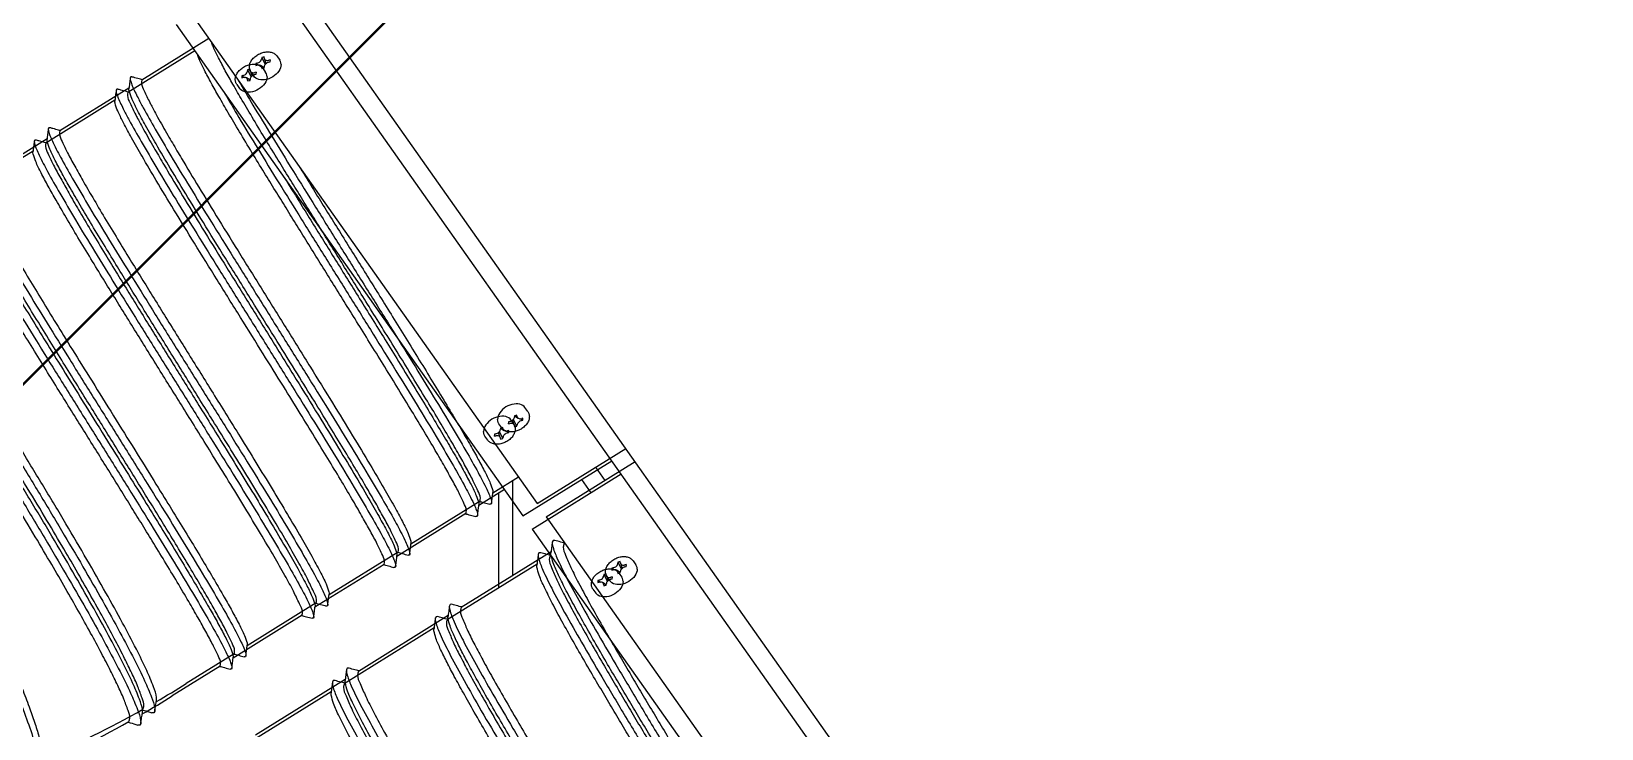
# Model space of a CAD drawing. Header units: inches. Extents: x 4821 to 127877, y 58012 to 433683.
# Drawn here: x 80522.1 to 80902.1, y 383718.7 to 383887.3 of the extents above; entities that cross this region are included whole.
import ezdxf

# ---------------------------------------------------------------- set-up
doc = ezdxf.new("R2010")
doc.units = ezdxf.units.IN
doc.header["$MEASUREMENT"] = 0
for name, color, linetype in [('A-FURN-FIXD', 10, 'Continuous'), ('A-WALL', 53, 'Continuous'), ('Cloums$0$A-COL-HAT', 8, 'Continuous'), ('EMG - ELEC - ID', 26, 'Continuous'), ('NECB-COLUM', 50, 'Continuous')]:
    doc.layers.add(name, color=color, linetype=linetype)

# ---------------------------------------------------------------- blocks, each defined once
blk = doc.blocks.new('COL BASEMT')
at = {"layer": 'Cloums$0$A-COL-HAT'}
h = blk.add_hatch(dxfattribs=at)
h.set_pattern_fill('ANSI31', color=256, scale=500)
h.set_pattern_definition([(45, (1452118.876, 42013.15), (-44.194174, 44.194174), [])])
h.paths.add_polyline_path([(1693546.85, 345625.99), (1693946.85, 345625.99), (1693950.94, 348875.93), (1693546.85, 348875.93)])
h.paths.add_polyline_path([(1688721.85, 335900.88), (1689121.55, 335900.88), (1689121.85, 337327.04), (1693949.19, 337326.96), (1693946.85, 345125.99), (1693546.85, 345125.99), (1693546.85, 337726.97), (1688721.85, 337727.04)])
h.paths.add_polyline_path([(1641271.85, 335200.88), (1640873.67, 335200.88), (1640871.85, 323973.06), (1689121.85, 323973.08), (1689121.4, 335200.88), (1688721.85, 335200.88), (1688721.85, 324373.08), (1641271.85, 324373.06)])
edge = h.paths.add_edge_path()
edge.add_line((1636446.85, 345125.99), (1636046.85, 345125.99))
edge.add_line((1636046.85, 345125.99), (1636049.02, 337698.91))
edge.add_arc((1626263.14, 338211.03), 9799.28, 305.315023, 357.004292, ccw=False)
edge.add_line((1631927.82, 330214.96), (1632171.53, 329896.4))
edge.add_arc((1626336.78, 338141.43), 10100.73, 305.285859, 355.375183)
edge.add_line((1636404.63, 337327), (1640874.01, 337327))
edge.add_line((1640874.01, 337327), (1640873.78, 335900.88))
edge.add_line((1640873.78, 335900.88), (1641271.85, 335900.88))
edge.add_line((1641271.85, 335900.88), (1641271.85, 337725.88))
edge.add_line((1641271.85, 337725.88), (1636446.85, 337725.88))
edge.add_line((1636446.85, 337725.88), (1636446.85, 345125.99))
h.paths.add_polyline_path([(1636046.85, 345625.99), (1636446.85, 345625.99), (1636446.85, 348875.93), (1636048.92, 348875.93)])
blk = doc.blocks.new('A$C0e128a0b')
at = {"layer": 'A-FURN-FIXD'}
for p, q in [((892.99, 650.17), (466.3, 348.93)), ((594.69, 415.04), (688.97, 481.6)), ((594.69, 415.04), (584.11, 432.1)), ((603.11, 431.68), (603.89, 432.22)), ((604.15, 432.37), (603.89, 432.22)), ((604.43, 432.45), (604.15, 432.37)), ((604.73, 432.48), (604.43, 432.45)), ((604.73, 432.48), (605.05, 432.45)), ((605.05, 432.45), (605.37, 432.37)), ((605.37, 432.37), (605.69, 432.23)), ((605.69, 432.23), (606.01, 432.04)), ((606.01, 432.04), (606.32, 431.81)), ((606.32, 431.81), (606.6, 431.53)), ((606.6, 431.53), (606.87, 431.22)), ((606.87, 431.22), (607.1, 430.87)), ((592.17, 413.26), (581.58, 430.32)), ((603.45, 429.24), (603.27, 429.24)), ((603.27, 429.24), (603.39, 428.76)), ((603.39, 428.76), (604.73, 429.45)), ((603.39, 428.76), (603.57, 428.76)), ((603.61, 429.26), (604.59, 429.6)), ((604.24, 430.37), (603.87, 430.37)), ((603.87, 430.37), (604.26, 430.31)), ((603.87, 430.37), (603.93, 430.14)), ((604.3, 430.14), (604.24, 430.37)), ((604.57, 427.63), (604.85, 428.14)), ((605.38, 429.24), (604.95, 428.53)), ((605.42, 429.24), (605.24, 429.24)), ((605.36, 428.76), (605.54, 428.76)), ((605.54, 428.76), (605.42, 429.24)), ((607.1, 430.87), (607.31, 430.5)), ((607.31, 430.5), (607.47, 430.12)), ((607.52, 427.92), (607.38, 427.64)), ((607.47, 430.12), (607.59, 429.73)), ((607.63, 428.24), (607.52, 427.92)), ((607.59, 429.73), (607.67, 429.33)), ((607.69, 428.58), (607.63, 428.24)), ((607.67, 429.33), (607.7, 428.95)), ((607.7, 428.95), (607.69, 428.58)), ((585.2, 424.48), (587.73, 426.26)), ((604.51, 427.85), (604.57, 427.63)), ((604.57, 427.63), (604.94, 427.63)), ((604.94, 427.63), (604.88, 427.85)), ((606.21, 426.68), (606.98, 427.23)), ((607.19, 427.41), (606.98, 427.23)), ((607.38, 427.64), (607.19, 427.41)), ((599.23, 416.68), (599.25, 416.33)), ((599.25, 416.33), (599.55, 416.18)), ((599.74, 418.61), (599.84, 418.46)), ((599.84, 418.46), (599.84, 418.45)), ((601.39, 415.95), (612.09, 398.71)), ((497.89, 346.7), (592.17, 413.26)), ((573.11, 409.94), (573.05, 409.59)), ((573.21, 410.25), (573.11, 409.94)), ((573.36, 410.53), (573.21, 410.25)), ((573.54, 410.77), (573.36, 410.53)), ((573.75, 410.94), (573.54, 410.77)), ((574.52, 411.49), (573.75, 410.94)), ((576.16, 410.55), (575.79, 410.55)), ((575.79, 410.55), (575.85, 410.32)), ((576.16, 410.55), (575.88, 410.03)), ((576.22, 410.32), (576.16, 410.55)), ((573.05, 409.59), (573.03, 409.23)), ((573.03, 409.23), (573.06, 408.84)), ((573.06, 408.84), (573.14, 408.45)), ((573.14, 408.45), (573.26, 408.06)), ((573.26, 408.06), (573.43, 407.67)), ((573.43, 407.67), (573.63, 407.3)), ((573.63, 407.3), (573.86, 406.96)), ((573.86, 406.96), (574.13, 406.64)), ((575.37, 409.41), (575.19, 409.41)), ((575.19, 409.41), (575.31, 408.94)), ((575.31, 408.94), (575.49, 408.94)), ((575.35, 408.94), (575.79, 409.65)), ((577.34, 409.41), (576, 408.73)), ((577.12, 408.91), (576.15, 408.58)), ((576.43, 408.03), (576.49, 407.8)), ((576.86, 407.8), (576.47, 407.87)), ((576.49, 407.8), (576.86, 407.8)), ((576.86, 407.8), (576.8, 408.03)), ((577.34, 409.41), (577.16, 409.41)), ((577.28, 408.94), (577.46, 408.94)), ((577.46, 408.94), (577.34, 409.41)), ((587.12, 409.69), (590.16, 404.78)), ((605.93, 408.64), (587.77, 408.64)), ((574.13, 406.64), (574.42, 406.37)), ((574.42, 406.37), (574.72, 406.13)), ((574.72, 406.13), (575.04, 405.94)), ((575.04, 405.94), (575.36, 405.8)), ((575.36, 405.8), (575.68, 405.72)), ((575.68, 405.72), (576, 405.69)), ((576.3, 405.72), (576, 405.69)), ((576.58, 405.8), (576.3, 405.72)), ((576.85, 405.95), (576.58, 405.8)), ((577.62, 406.5), (576.85, 405.95)), ((592.09, 404.54), (592.28, 404.45)), ((592.28, 404.45), (592.29, 404.22)), ((591.69, 402.32), (591.69, 402.33)), ((591.69, 402.32), (599.92, 389.06)), ((612.09, 398.71), (612.09, 398.7)), ((611.48, 396.94), (611.5, 396.58)), ((611.5, 396.58), (611.8, 396.43)), ((613.65, 396.2), (624.34, 378.97)), ((601.84, 388.82), (602.03, 388.73)), ((602.03, 388.73), (602.04, 388.5)), ((601.45, 386.6), (601.44, 386.61)), ((601.45, 386.6), (609.67, 373.34)), ((623.74, 377.19), (623.75, 376.84)), ((623.75, 376.84), (624.05, 376.69)), ((624.34, 378.97), (624.34, 378.96)), ((625.9, 376.46), (636.59, 359.22)), ((611.2, 370.88), (611.2, 370.89)), ((611.2, 370.88), (619.43, 357.62)), ((611.6, 373.1), (611.79, 373.01)), ((611.79, 373.01), (611.8, 372.78)), ((506.31, 363.34), (507.09, 363.88)), ((507.44, 362.03), (507.07, 362.03)), ((507.07, 362.03), (507.46, 361.97)), ((507.07, 362.03), (507.13, 361.8)), ((507.35, 364.03), (507.09, 363.88)), ((507.63, 364.11), (507.35, 364.03)), ((507.5, 361.8), (507.44, 362.03)), ((507.93, 364.14), (507.63, 364.11)), ((507.93, 364.14), (508.25, 364.11)), ((508.25, 364.11), (508.57, 364.03)), ((508.57, 364.03), (508.89, 363.89)), ((508.89, 363.89), (509.21, 363.7)), ((509.21, 363.7), (509.52, 363.47)), ((509.52, 363.47), (509.8, 363.19)), ((509.8, 363.19), (510.07, 362.87)), ((510.07, 362.87), (510.3, 362.53)), ((510.3, 362.53), (510.51, 362.16)), ((510.51, 362.16), (510.67, 361.78)), ((510.67, 361.78), (510.79, 361.38)), ((506.65, 360.9), (506.47, 360.9)), ((506.47, 360.9), (506.59, 360.42)), ((506.59, 360.42), (507.93, 361.11)), ((506.59, 360.42), (506.77, 360.42)), ((506.81, 360.92), (507.79, 361.26)), ((507.71, 359.51), (507.77, 359.28)), ((507.77, 359.28), (508.05, 359.8)), ((507.77, 359.28), (508.14, 359.28)), ((508.14, 359.28), (508.08, 359.51)), ((508.58, 360.9), (508.15, 360.19)), ((508.62, 360.9), (508.44, 360.9)), ((508.56, 360.42), (508.74, 360.42)), ((508.74, 360.42), (508.62, 360.9)), ((509.41, 358.34), (510.18, 358.89)), ((510.39, 359.07), (510.18, 358.89)), ((510.58, 359.3), (510.39, 359.07)), ((510.72, 359.58), (510.58, 359.3)), ((510.83, 359.89), (510.72, 359.58)), ((510.79, 361.38), (510.87, 360.99)), ((510.89, 360.24), (510.83, 359.89)), ((510.87, 360.99), (510.9, 360.61)), ((510.9, 360.61), (510.89, 360.24)), ((621.35, 357.38), (621.54, 357.29)), ((621.54, 357.29), (621.55, 357.06)), ((620.95, 355.16), (620.95, 355.17)), ((620.95, 355.16), (626.67, 345.94)), ((502.94, 350.26), (510.92, 337.41)), ((631.6, 337.6), (631.6, 337.61)), ((631.94, 339.9), (632.27, 339.71)), ((632.27, 339.71), (632.27, 339.31)), ((510.32, 335.51), (510.33, 335.29)), ((510.33, 335.29), (510.52, 335.19)), ((510.92, 337.41), (510.92, 337.41)), ((512.45, 334.95), (520.67, 321.69)), ((520.08, 319.79), (520.09, 319.57)), ((520.09, 319.57), (520.27, 319.47)), ((520.67, 321.69), (520.68, 321.69)), ((522.2, 319.23), (530.43, 305.97))]:
    blk.add_line(p, q, dxfattribs=at)
for centre, major_axis, ratio, start_param, end_param in [((527.55, 536.41), (-5.93, 299.42), 0.789733, 4.553518, 7.695111), ((527.55, 536.41), (-0.82, -291.81), 0.793643, 1.411588, 4.553181), ((454.12, 224.12), (0, 220.73), 0.9375, -1.017024, -0.986111), ((454.12, 224.12), (0, -220.73), 0.9375, 2.011617, 2.11081)]:
    blk.add_ellipse(centre, major_axis=major_axis, ratio=ratio, start_param=start_param, end_param=end_param, dxfattribs=at)
for points, knots in [([(599.55, 416.18), (599.56, 416.17), (599.79, 416.14), (600.84, 416.36), (602.99, 417.24), (606.46, 418.95), (611.06, 421.45), (616.71, 424.66), (623.22, 428.48), (630.36, 432.75), (637.94, 437.32), (645.72, 442.04), (653.49, 446.75), (661.03, 451.3), (668.17, 455.57), (674.69, 459.39), (680.35, 462.62), (684.97, 465.13), (688.46, 466.85), (690.62, 467.73), (691.66, 467.94), (691.89, 467.91), (691.9, 467.91)], [0, 0, 0, 0, 0.034717, 0.693702, 3.095798, 6.903897, 12.03581, 18.44931, 25.927238, 34.123838, 42.786006, 51.784297, 60.728704, 69.349266, 77.55251, 85.040277, 91.460335, 96.616167, 100.466844, 102.864824, 103.517398, 103.548808, 103.548808, 103.548808, 103.548808]), ([(599.84, 418.45), (600.07, 418.38), (600.82, 418.17), (602.38, 418.91), (604.65, 419.82), (607.56, 421.33), (610.95, 423.14), (614.67, 425.23), (618.53, 427.45), (622.32, 429.67), (625.95, 431.81), (629.47, 433.9), (633, 436.01), (636.62, 438.19), (640.32, 440.42), (644.03, 442.66), (647.76, 444.9), (651.58, 447.21), (655.66, 449.67), (660.12, 452.34), (664.92, 455.19), (669.85, 458.09), (674.6, 460.84), (678.84, 463.22), (682.44, 465.17), (685.38, 466.62), (687.62, 467.69), (688.95, 468.03), (689.46, 468.16)], [0, 0, 0, 0, 0.692942, 2.27512, 4.782286, 8.030521, 11.829824, 16.075445, 20.514623, 24.865722, 28.933709, 32.840341, 36.816805, 40.968321, 45.2067, 49.450462, 53.636646, 57.91501, 62.496732, 67.56528, 73.121673, 78.828228, 84.317322, 89.155979, 93.07685, 96.297636, 98.789711, 100.357668, 100.357668, 100.357668, 100.357668]), ([(691.61, 465.64), (691.38, 465.7), (690.62, 465.92), (689.04, 465.16), (686.75, 464.25), (683.77, 462.69), (680.13, 460.74), (675.86, 458.33), (671.1, 455.58), (666.17, 452.68), (661.39, 449.83), (656.95, 447.17), (652.9, 444.74), (649.1, 442.45), (645.41, 440.22), (641.73, 438), (638.06, 435.78), (634.46, 433.62), (630.96, 431.53), (627.47, 429.46), (623.87, 427.32), (620.08, 425.11), (616.21, 422.89), (612.47, 420.79), (609.05, 418.94), (606.12, 417.49), (603.85, 416.41), (602.51, 416.06), (602, 415.93)], [0, 0, 0, 0, 0.697009, 2.300207, 4.840765, 8.111664, 12.088956, 16.969623, 22.474612, 28.173702, 33.705558, 38.740779, 43.293478, 47.543453, 51.697782, 55.906356, 60.110049, 64.228208, 68.171954, 72.047956, 76.089253, 80.428839, 84.88034, 89.155764, 92.991591, 96.258734, 98.768725, 100.347715, 100.347715, 100.347715, 100.347715]), ([(611.8, 396.43), (611.81, 396.43), (612.04, 396.4), (613.1, 396.61), (615.28, 397.51), (618.78, 399.24), (623.39, 401.75), (629.02, 404.95), (635.51, 408.76), (642.62, 413.01), (650.19, 417.58), (658.01, 422.32), (665.82, 427.05), (673.37, 431.61), (680.46, 435.85), (686.93, 439.64), (692.56, 442.85), (697.18, 445.36), (700.68, 447.09), (702.86, 447.98), (703.91, 448.2), (704.14, 448.17), (704.16, 448.17)], [0, 0, 0, 0, 0.034322, 0.694612, 3.122357, 6.994947, 12.141399, 18.525059, 25.966745, 34.125712, 42.770477, 51.807306, 60.842476, 69.476209, 77.590156, 85.012601, 91.40187, 96.55442, 100.428609, 102.855193, 103.514908, 103.548885, 103.548885, 103.548885, 103.548885]), ([(612.09, 398.7), (612.32, 398.64), (613.08, 398.42), (614.62, 399.16), (616.76, 400.01), (619.36, 401.35), (622.34, 402.93), (625.78, 404.84), (629.68, 407.07), (633.75, 409.43), (637.67, 411.75), (641.37, 413.94), (645, 416.12), (648.72, 418.35), (652.52, 420.64), (656.36, 422.96), (660.27, 425.32), (664.27, 427.73), (668.41, 430.22), (672.67, 432.77), (676.99, 435.34), (681.25, 437.85), (685.33, 440.22), (689.08, 442.35), (692.39, 444.18), (695.3, 445.73), (697.83, 446.97), (699.93, 447.96), (701.22, 448.29), (701.73, 448.42)], [0, 0, 0, 0, 0.690239, 2.284358, 4.72726, 7.627866, 10.790025, 14.64526, 19.147212, 23.946311, 28.404651, 32.467572, 36.528566, 40.795891, 45.133806, 49.497285, 53.923198, 58.474379, 63.169886, 68.029175, 72.996436, 77.870221, 82.507879, 86.782205, 90.508502, 93.587184, 96.431268, 98.815078, 100.366223, 100.366223, 100.366223, 100.366223]), ([(703.86, 445.89), (703.65, 445.96), (702.94, 446.17), (701.49, 445.5), (699.47, 444.71), (697.02, 443.46), (694.23, 441.99), (691.05, 440.25), (687.45, 438.21), (683.52, 435.93), (679.37, 433.49), (675.12, 430.97), (670.91, 428.45), (666.83, 426), (662.91, 423.64), (659.13, 421.36), (655.43, 419.13), (651.78, 416.93), (648.19, 414.77), (644.7, 412.67), (641.23, 410.61), (637.63, 408.47), (633.81, 406.23), (629.92, 403.98), (626.28, 401.92), (623.11, 400.17), (620.33, 398.7), (617.91, 397.52), (615.9, 396.59), (614.68, 396.29), (614.2, 396.18)], [0, 0, 0, 0, 0.653019, 2.139955, 4.430175, 7.191183, 10.145732, 13.694962, 17.796573, 22.261254, 26.995035, 31.885209, 36.706219, 41.337205, 45.792221, 50.088834, 54.275232, 58.418002, 62.536257, 66.517692, 70.342647, 74.331534, 78.757898, 83.318853, 87.469377, 90.992729, 93.934891, 96.672103, 98.933779, 100.399361, 100.399361, 100.399361, 100.399361]), ([(605.25, 426.39), (605.14, 426.39), (604.9, 426.41), (604.55, 426.51), (604.2, 426.66), (603.86, 426.88), (603.54, 427.14), (603.25, 427.45), (602.98, 427.8), (602.76, 428.17), (602.57, 428.57), (602.43, 428.98), (602.34, 429.4), (602.3, 429.81), (602.32, 430.2), (602.38, 430.58), (602.5, 430.92), (602.66, 431.22), (602.87, 431.48), (603.03, 431.61), (603.11, 431.68)], [0, 0, 0, 0, 0.341145, 0.698626, 1.075811, 1.467527, 1.870214, 2.280245, 2.693836, 3.108491, 3.520213, 3.925142, 4.321904, 4.703966, 5.073057, 5.422079, 5.756963, 6.078565, 6.389131, 6.693147, 6.693147, 6.693147, 6.693147]), ([(604.51, 427.85), (604.47, 427.97), (604.39, 428.21), (604.16, 428.5), (603.88, 428.71), (603.67, 428.75), (603.57, 428.76)], [0, 0, 0, 0, 0.351974, 0.707344, 1.039954, 1.333521, 1.333521, 1.333521, 1.333521]), ([(603.61, 429.26), (603.64, 429.28), (603.71, 429.31), (603.81, 429.39), (603.92, 429.54), (603.99, 429.81), (603.95, 430.03), (603.93, 430.14)], [0, 0, 0, 0, 0.0985811, 0.2257301, 0.3565038, 0.6410709, 0.9653778, 0.9653778, 0.9653778, 0.9653778]), ([(604.3, 430.14), (604.34, 430.02), (604.41, 429.82), (604.53, 429.66), (604.58, 429.6)], [0, 0, 0, 0, 0.351974, 0.586782, 0.586782, 0.586782, 0.586782]), ([(604.58, 429.6), (604.61, 429.56), (604.65, 429.52), (604.7, 429.48), (604.71, 429.47)], [0, 0, 0, 0, 0.1213619, 0.172748, 0.172748, 0.172748, 0.172748]), ([(604.71, 429.47), (604.79, 429.41), (604.95, 429.28), (605.14, 429.25), (605.24, 429.24)], [0, 0, 0, 0, 0.2817562, 0.5753233, 0.5753233, 0.5753233, 0.5753233]), ([(604.95, 428.53), (604.94, 428.52), (604.88, 428.42), (604.82, 428.19), (604.86, 427.97), (604.88, 427.85)], [0, 0, 0, 0, 0.0366468, 0.3212139, 0.6455208, 0.6455208, 0.6455208, 0.6455208]), ([(605.36, 428.76), (605.27, 428.75), (605.14, 428.73), (605.01, 428.62), (604.97, 428.56), (604.95, 428.53)], [0, 0, 0, 0, 0.2596173, 0.3867662, 0.4811113, 0.4811113, 0.4811113, 0.4811113]), ([(624.05, 376.69), (624.06, 376.69), (624.3, 376.66), (625.36, 376.87), (627.55, 377.77), (631.07, 379.52), (635.69, 382.03), (641.29, 385.22), (647.72, 388.99), (654.82, 393.23), (662.4, 397.8), (670.24, 402.56), (678.08, 407.31), (685.64, 411.88), (692.72, 416.1), (699.14, 419.88), (704.75, 423.07), (709.38, 425.59), (712.91, 427.33), (715.1, 428.24), (716.16, 428.45), (716.4, 428.42), (716.41, 428.42)], [0, 0, 0, 0, 0.035958, 0.70042, 3.144311, 7.044507, 12.218462, 18.550035, 25.91017, 34.046271, 42.71695, 51.786011, 60.8534, 69.518407, 77.612922, 84.951443, 91.323918, 96.505421, 100.405887, 102.84916, 103.51312, 103.548805, 103.548805, 103.548805, 103.548805]), ([(624.34, 378.96), (624.58, 378.9), (625.38, 378.68), (627.01, 379.48), (629.39, 380.44), (632.51, 382.08), (636.49, 384.22), (641.48, 387.06), (647.54, 390.59), (654.46, 394.69), (661.9, 399.17), (669.59, 403.8), (677.27, 408.43), (684.71, 412.9), (691.6, 416.99), (697.64, 420.52), (702.61, 423.32), (706.56, 425.48), (709.66, 427.02), (712.01, 428.15), (713.4, 428.53), (713.94, 428.67)], [0, 0, 0, 0, 0.717453, 2.392969, 5.043094, 8.416437, 12.672496, 18.29253, 25.220278, 33.216506, 41.798749, 50.62578, 59.446485, 68.020348, 75.996638, 82.893591, 88.490495, 92.712112, 96.061, 98.680326, 100.330284, 100.330284, 100.330284, 100.330284]), ([(606.21, 426.68), (606.14, 426.64), (606, 426.55), (605.77, 426.46), (605.52, 426.4), (605.34, 426.39), (605.25, 426.39)], [0, 0, 0, 0, 0.241952, 0.4874, 0.739388, 1.000366, 1.000366, 1.000366, 1.000366]), ([(716.11, 426.15), (715.88, 426.21), (715.08, 426.43), (713.45, 425.63), (711.08, 424.67), (707.96, 423.03), (703.99, 420.9), (699.01, 418.07), (692.96, 414.54), (686.06, 410.45), (678.62, 405.98), (670.95, 401.35), (663.27, 396.72), (655.84, 392.26), (648.94, 388.16), (642.88, 384.63), (637.89, 381.81), (633.93, 379.65), (630.82, 378.09), (628.46, 376.96), (627.06, 376.58), (626.52, 376.44)], [0, 0, 0, 0, 0.716386, 2.387095, 5.031749, 8.403156, 12.648744, 18.263709, 25.170871, 33.151283, 41.723197, 50.538426, 59.354749, 67.923408, 75.904982, 82.823224, 88.434175, 92.676741, 96.03601, 98.667463, 100.327151, 100.327151, 100.327151, 100.327151]), ([(599.7, 418.37), (599.59, 417.99), (599.44, 417.43), (599.28, 416.86), (599.23, 416.68)], [0, 0, 0, 0, 1.108286, 1.633848, 1.633848, 1.633848, 1.633848]), ([(599.55, 416.18), (599.7, 416.16), (600.23, 416.09), (600.85, 416.01), (601.31, 415.96), (601.39, 415.95)], [0, 0, 0, 0, 0.470989, 1.579116, 1.842597, 1.842597, 1.842597, 1.842597]), ([(574.52, 411.49), (574.59, 411.53), (574.73, 411.63), (574.97, 411.72), (575.22, 411.78), (575.39, 411.78), (575.48, 411.79)], [0, 0, 0, 0, 0.241952, 0.4874, 0.739388, 1.000366, 1.000366, 1.000366, 1.000366]), ([(575.48, 411.79), (575.59, 411.78), (575.83, 411.77), (576.18, 411.67), (576.53, 411.51), (576.87, 411.3), (577.19, 411.03), (577.49, 410.72), (577.75, 410.38), (577.98, 410), (578.16, 409.6), (578.3, 409.19), (578.39, 408.78), (578.43, 408.37), (578.41, 407.97), (578.35, 407.6), (578.23, 407.26), (578.07, 406.96), (577.87, 406.7), (577.7, 406.56), (577.62, 406.5)], [0, 0, 0, 0, 0.341145, 0.698626, 1.075811, 1.467527, 1.870214, 2.280245, 2.693836, 3.108491, 3.520213, 3.925142, 4.321904, 4.703966, 5.073057, 5.422079, 5.756963, 6.078565, 6.389131, 6.693147, 6.693147, 6.693147, 6.693147]), ([(575.79, 409.65), (575.79, 409.66), (575.85, 409.75), (575.91, 409.99), (575.87, 410.21), (575.85, 410.32)], [0, 0, 0, 0, 0.0366468, 0.3212139, 0.6455208, 0.6455208, 0.6455208, 0.6455208]), ([(576.22, 410.32), (576.26, 410.2), (576.35, 409.96), (576.58, 409.67), (576.85, 409.46), (577.06, 409.43), (577.16, 409.41)], [0, 0, 0, 0, 0.351974, 0.707344, 1.039954, 1.333521, 1.333521, 1.333521, 1.333521]), ([(575.37, 409.41), (575.46, 409.43), (575.59, 409.44), (575.72, 409.55), (575.77, 409.62), (575.79, 409.65)], [0, 0, 0, 0, 0.2596173, 0.3867662, 0.4811113, 0.4811113, 0.4811113, 0.4811113]), ([(576.02, 408.71), (575.94, 408.77), (575.79, 408.89), (575.59, 408.92), (575.49, 408.94)], [0, 0, 0, 0, 0.2817562, 0.5753233, 0.5753233, 0.5753233, 0.5753233]), ([(576.15, 408.58), (576.12, 408.61), (576.08, 408.66), (576.04, 408.7), (576.02, 408.71)], [0, 0, 0, 0, 0.1213619, 0.172748, 0.172748, 0.172748, 0.172748]), ([(576.43, 408.03), (576.39, 408.15), (576.32, 408.35), (576.2, 408.51), (576.15, 408.58)], [0, 0, 0, 0, 0.351974, 0.586782, 0.586782, 0.586782, 0.586782]), ([(577.12, 408.91), (577.09, 408.9), (577.02, 408.87), (576.92, 408.79), (576.81, 408.63), (576.75, 408.36), (576.78, 408.15), (576.8, 408.03)], [0, 0, 0, 0, 0.0985811, 0.2257301, 0.3565038, 0.6410709, 0.9653778, 0.9653778, 0.9653778, 0.9653778]), ([(511.05, 355.99), (512.62, 356.9), (516.18, 359), (521.93, 362.49), (528.44, 366.5), (535.4, 370.83), (542.65, 375.36), (549.99, 379.96), (557.22, 384.48), (564.18, 388.81), (570.7, 392.83), (576.61, 396.41), (581.7, 399.43), (585.86, 401.79), (588.7, 403.29), (590.45, 404.1), (591.32, 404.42), (591.84, 404.56), (592.06, 404.55), (592.09, 404.54)], [0, 0, 0, 0, 5.305269, 12.100811, 19.645254, 27.653062, 36.061354, 44.609789, 52.958469, 60.966798, 68.535582, 75.362378, 81.169331, 85.841496, 89.336786, 90.592831, 91.505909, 92.081056, 92.16562, 92.16562, 92.16562, 92.16562]), ([(527.69, 367.73), (527.98, 367.92), (529.4, 368.79), (531.97, 370.38), (535.45, 372.54), (539.02, 374.76), (542.65, 377.02), (546.32, 379.3), (550.06, 381.64), (553.91, 384.03), (557.89, 386.51), (562.01, 389.06), (566.17, 391.62), (570.26, 394.12), (574.16, 396.47), (577.73, 398.59), (580.86, 400.41), (583.61, 401.96), (586.01, 403.22), (587.97, 404.23), (589.17, 404.62), (589.64, 404.77)], [0, 0, 0, 0, 1.018255, 4.847711, 8.845245, 12.978974, 17.137693, 21.328471, 25.604517, 30.012032, 34.579398, 39.319089, 44.143213, 48.860944, 53.340892, 57.448382, 60.992416, 63.941213, 66.690655, 68.956441, 70.401817, 70.401817, 70.401817, 70.401817]), ([(592.09, 404.54), (591.91, 404.57), (591.37, 404.63), (590.73, 404.71), (590.27, 404.77), (590.16, 404.78)], [0, 0, 0, 0, 0.550579, 1.592868, 1.920552, 1.920552, 1.920552, 1.920552]), ([(591.85, 402.62), (591.95, 402.98), (592.09, 403.52), (592.24, 404.05), (592.29, 404.22)], [0, 0, 0, 0, 1.042391, 1.547633, 1.547633, 1.547633, 1.547633]), ([(591.69, 402.33), (591.49, 402.36), (590.8, 402.48), (589.42, 401.73), (587.41, 400.86), (584.99, 399.52), (582.2, 397.96), (579.03, 396.11), (575.41, 393.96), (571.47, 391.58), (567.31, 389.04), (563.09, 386.44), (558.93, 383.86), (554.91, 381.36), (551.06, 378.96), (547.33, 376.64), (543.7, 374.37), (540.11, 372.14), (536.58, 369.94), (533.14, 367.81), (529.73, 365.71), (526.19, 363.53), (522.42, 361.22), (518.59, 358.92), (515.02, 356.8), (511.91, 354.99), (509.19, 353.46), (506.81, 352.2), (505.06, 351.33), (504.1, 350.96), (503.85, 350.87)], [0, 0, 0, 0, 0.590343, 2.060458, 4.358565, 7.138186, 10.122898, 13.72571, 17.888412, 22.419195, 27.204427, 32.112859, 36.915226, 41.514326, 45.92433, 50.177573, 54.329868, 58.443235, 62.530934, 66.472614, 70.264443, 74.233899, 78.638801, 83.171709, 87.289653, 90.785204, 93.706206, 96.428502, 98.67288, 99.453005, 99.453005, 99.453005, 99.453005]), ([(611.95, 398.63), (611.84, 398.24), (611.69, 397.68), (611.53, 397.12), (611.48, 396.94)], [0, 0, 0, 0, 1.108269, 1.63401, 1.63401, 1.63401, 1.63401]), ([(611.8, 396.43), (611.96, 396.41), (612.48, 396.35), (613.1, 396.27), (613.56, 396.21), (613.65, 396.2)], [0, 0, 0, 0, 0.471658, 1.57994, 1.842687, 1.842687, 1.842687, 1.842687]), ([(514.35, 336.69), (514.99, 337.02), (517.01, 338.08), (520.71, 340.19), (525.76, 343.17), (531.64, 346.74), (538.15, 350.75), (545.13, 355.09), (552.41, 359.65), (559.82, 364.28), (567.1, 368.83), (574.05, 373.16), (580.53, 377.15), (586.39, 380.7), (591.46, 383.71), (595.6, 386.06), (598.45, 387.57), (600.2, 388.38), (601.07, 388.7), (601.59, 388.84), (601.82, 388.83), (601.84, 388.82)], [0, 0, 0, 0, 2.098329, 6.701769, 12.465757, 19.258093, 26.802058, 34.815537, 43.262133, 51.892631, 60.343766, 68.332847, 75.804955, 82.576226, 88.367391, 93.042735, 96.541741, 97.798965, 98.712887, 99.28852, 99.373209, 99.373209, 99.373209, 99.373209]), ([(524.49, 344.16), (524.98, 344.46), (527.31, 345.83), (531.72, 348.5), (537.92, 352.3), (544.66, 356.48), (551.7, 360.86), (558.84, 365.31), (565.89, 369.7), (572.65, 373.89), (578.89, 377.72), (584.35, 381.02), (588.87, 383.69), (592.51, 385.77), (595.39, 387.31), (597.58, 388.45), (598.86, 388.88), (599.36, 389.04)], [0, 0, 0, 0, 1.672764, 7.902317, 15.083798, 22.909056, 31.073471, 39.316316, 47.490312, 55.336212, 62.557854, 68.854345, 73.991433, 77.925892, 81.116563, 83.589291, 85.124622, 85.124622, 85.124622, 85.124622]), ([(601.84, 388.82), (601.66, 388.85), (601.13, 388.91), (600.49, 388.99), (600.03, 389.05), (599.92, 389.06)], [0, 0, 0, 0, 0.550566, 1.592896, 1.920508, 1.920508, 1.920508, 1.920508]), ([(601.44, 386.61), (601.24, 386.64), (600.54, 386.76), (599.15, 386), (597.13, 385.12), (594.7, 383.77), (591.9, 382.2), (588.7, 380.34), (585.06, 378.18), (581.1, 375.79), (576.89, 373.21), (572.27, 370.36), (566.95, 367.07), (560.82, 363.25), (554.01, 359), (546.95, 354.61), (540.06, 350.33), (533.71, 346.43), (528.16, 343.08), (523.56, 340.36), (519.88, 338.27), (517.09, 336.73), (515.45, 335.95), (514.79, 335.64)], [0, 0, 0, 0, 0.59709, 2.082138, 4.397232, 7.189277, 10.190534, 13.816184, 18.009811, 22.574678, 27.331812, 32.435059, 38.451226, 45.600003, 53.547258, 61.871038, 69.907131, 77.245103, 83.646165, 88.871379, 92.851584, 96.044222, 98.194468, 98.194468, 98.194468, 98.194468]), ([(601.6, 386.9), (601.7, 387.26), (601.85, 387.8), (602, 388.33), (602.04, 388.5)], [0, 0, 0, 0, 1.042272, 1.546818, 1.546818, 1.546818, 1.546818]), ([(624.2, 378.88), (624.1, 378.5), (623.94, 377.94), (623.79, 377.37), (623.74, 377.19)], [0, 0, 0, 0, 1.108144, 1.633311, 1.633311, 1.633311, 1.633311]), ([(624.05, 376.69), (624.21, 376.67), (624.74, 376.6), (625.35, 376.52), (625.81, 376.47), (625.9, 376.46)], [0, 0, 0, 0, 0.471444, 1.579757, 1.842623, 1.842623, 1.842623, 1.842623]), ([(520.27, 319.47), (520.3, 319.47), (520.52, 319.45), (521.05, 319.59), (521.91, 319.91), (523.66, 320.72), (526.48, 322.21), (530.62, 324.56), (535.7, 327.57), (541.6, 331.15), (548.12, 335.17), (555.1, 339.51), (562.39, 344.06), (569.79, 348.7), (577.06, 353.24), (583.99, 357.55), (590.42, 361.52), (596.22, 365.03), (601.24, 368), (605.37, 370.35), (608.21, 371.85), (609.96, 372.66), (610.83, 372.98), (611.35, 373.12), (611.57, 373.11), (611.6, 373.1)], [0, 0, 0, 0, 0.084312, 0.658537, 1.56929, 2.82073, 6.298078, 10.947371, 16.742767, 23.558958, 31.114743, 39.134082, 47.583295, 56.205497, 64.638876, 72.621147, 80.056093, 86.716651, 92.453643, 97.119432, 100.61237, 101.867208, 102.779542, 103.354207, 103.438496, 103.438496, 103.438496, 103.438496]), ([(520.68, 321.69), (520.88, 321.65), (521.59, 321.54), (523, 322.31), (525.05, 323.21), (527.52, 324.58), (530.38, 326.18), (533.67, 328.1), (537.43, 330.33), (541.39, 332.73), (545.26, 335.09), (548.89, 337.34), (552.44, 339.53), (556.06, 341.78), (559.78, 344.09), (563.51, 346.42), (567.25, 348.75), (571.07, 351.13), (575.11, 353.65), (579.54, 356.4), (584.33, 359.35), (589.28, 362.39), (594.08, 365.28), (598.39, 367.82), (602.03, 369.92), (605, 371.51), (607.25, 372.69), (608.58, 373.14), (609.09, 373.32)], [0, 0, 0, 0, 0.603185, 2.111905, 4.465408, 7.295076, 10.356347, 14.07117, 18.431048, 23.150925, 27.619945, 31.662554, 35.630914, 39.806955, 44.106627, 48.423572, 52.677653, 56.976059, 61.552168, 66.605731, 72.192522, 77.985978, 83.594328, 88.575391, 92.608752, 95.904133, 98.45816, 100.046503, 100.046503, 100.046503, 100.046503]), ([(611.2, 370.89), (610.98, 370.92), (610.21, 371.02), (608.69, 370.18), (606.37, 369.14), (603.37, 367.45), (599.67, 365.35), (595.33, 362.77), (590.5, 359.86), (585.54, 356.82), (580.77, 353.87), (576.36, 351.14), (572.34, 348.63), (568.54, 346.26), (564.82, 343.94), (561.09, 341.62), (557.39, 339.32), (553.8, 337.08), (550.27, 334.89), (546.64, 332.67), (542.79, 330.31), (538.84, 327.92), (535.1, 325.69), (531.82, 323.79), (528.98, 322.17), (526.5, 320.86), (524.47, 319.82), (523.23, 319.41), (522.75, 319.25)], [0, 0, 0, 0, 0.645339, 2.268984, 4.871971, 8.218778, 12.315329, 17.347685, 22.983104, 28.780417, 34.349544, 39.376377, 43.930806, 48.211317, 52.449259, 56.747128, 61.025518, 65.177174, 69.12424, 73.153599, 77.60764, 82.309808, 86.652043, 90.352163, 93.40556, 96.226293, 98.572403, 100.076397, 100.076397, 100.076397, 100.076397]), ([(611.6, 373.1), (611.42, 373.13), (610.88, 373.19), (610.24, 373.27), (609.78, 373.33), (609.67, 373.34)], [0, 0, 0, 0, 0.550701, 1.593167, 1.920507, 1.920507, 1.920507, 1.920507]), ([(611.36, 371.18), (611.46, 371.54), (611.6, 372.08), (611.75, 372.61), (611.8, 372.78)], [0, 0, 0, 0, 1.042332, 1.546994, 1.546994, 1.546994, 1.546994]), ([(508.46, 358.05), (508.34, 358.05), (508.1, 358.07), (507.75, 358.16), (507.4, 358.32), (507.06, 358.53), (506.74, 358.8), (506.45, 359.11), (506.18, 359.46), (505.96, 359.83), (505.77, 360.23), (505.63, 360.64), (505.54, 361.05), (505.51, 361.46), (505.52, 361.86), (505.58, 362.23), (505.7, 362.57), (505.86, 362.88), (506.07, 363.14), (506.23, 363.27), (506.31, 363.34)], [0, 0, 0, 0, 0.341145, 0.698626, 1.075811, 1.467527, 1.870214, 2.280245, 2.693836, 3.108491, 3.520213, 3.925142, 4.321904, 4.703966, 5.073057, 5.422079, 5.756963, 6.078565, 6.389131, 6.693147, 6.693147, 6.693147, 6.693147]), ([(506.81, 360.92), (506.84, 360.93), (506.91, 360.96), (507.01, 361.05), (507.12, 361.2), (507.19, 361.47), (507.15, 361.69), (507.13, 361.8)], [0, 0, 0, 0, 0.0985811, 0.2257301, 0.3565038, 0.6410709, 0.9653778, 0.9653778, 0.9653778, 0.9653778]), ([(507.5, 361.8), (507.54, 361.68), (507.61, 361.48), (507.73, 361.32), (507.78, 361.25)], [0, 0, 0, 0, 0.351974, 0.586782, 0.586782, 0.586782, 0.586782]), ([(507.71, 359.51), (507.67, 359.63), (507.59, 359.87), (507.36, 360.16), (507.08, 360.37), (506.87, 360.4), (506.77, 360.42)], [0, 0, 0, 0, 0.351974, 0.707344, 1.039954, 1.333521, 1.333521, 1.333521, 1.333521]), ([(507.78, 361.25), (507.81, 361.22), (507.85, 361.18), (507.9, 361.14), (507.91, 361.13)], [0, 0, 0, 0, 0.1213619, 0.172748, 0.172748, 0.172748, 0.172748]), ([(507.91, 361.13), (507.99, 361.06), (508.15, 360.94), (508.34, 360.91), (508.44, 360.9)], [0, 0, 0, 0, 0.2817562, 0.5753233, 0.5753233, 0.5753233, 0.5753233]), ([(508.15, 360.19), (508.14, 360.18), (508.08, 360.08), (508.02, 359.84), (508.06, 359.63), (508.08, 359.51)], [0, 0, 0, 0, 0.0366468, 0.3212139, 0.6455208, 0.6455208, 0.6455208, 0.6455208]), ([(508.56, 360.42), (508.47, 360.41), (508.34, 360.39), (508.21, 360.28), (508.17, 360.21), (508.15, 360.19)], [0, 0, 0, 0, 0.2596173, 0.3867662, 0.4811113, 0.4811113, 0.4811113, 0.4811113]), ([(509.41, 358.34), (509.34, 358.3), (509.2, 358.21), (508.97, 358.12), (508.72, 358.06), (508.54, 358.05), (508.46, 358.05)], [0, 0, 0, 0, 0.241952, 0.4874, 0.739388, 1.000366, 1.000366, 1.000366, 1.000366]), ([(530.03, 303.75), (530.06, 303.75), (530.28, 303.73), (530.8, 303.88), (531.67, 304.2), (533.42, 305), (536.26, 306.5), (540.39, 308.85), (545.41, 311.82), (551.23, 315.35), (557.69, 319.33), (564.64, 323.65), (571.92, 328.2), (579.32, 332.84), (586.6, 337.39), (593.57, 341.73), (600.07, 345.73), (605.94, 349.29), (610.99, 352.28), (615.12, 354.63), (617.96, 356.13), (619.71, 356.94), (620.58, 357.26), (621.1, 357.4), (621.33, 357.39), (621.35, 357.38)], [0, 0, 0, 0, 0.084592, 0.66001, 1.573459, 2.829333, 6.324304, 10.989722, 16.713015, 23.405429, 30.882601, 38.879727, 47.321483, 55.946568, 64.392964, 72.405144, 79.934164, 86.701062, 92.448958, 97.115141, 100.610563, 101.86616, 102.779043, 103.354052, 103.438479, 103.438479, 103.438479, 103.438479]), ([(530.43, 305.97), (530.64, 305.93), (531.35, 305.82), (532.76, 306.59), (534.81, 307.49), (537.28, 308.86), (540.14, 310.46), (543.41, 312.37), (547.12, 314.58), (551.15, 317.01), (555.45, 319.64), (560.24, 322.6), (565.78, 326.04), (572.02, 329.93), (578.54, 333.99), (584.7, 337.83), (590.12, 341.19), (594.82, 344.08), (599.04, 346.67), (603.01, 349.07), (606.67, 351.24), (609.89, 353.11), (612.7, 354.71), (615.16, 356), (617.17, 357.04), (618.4, 357.45), (618.88, 357.6)], [0, 0, 0, 0, 0.608885, 2.12466, 4.478151, 7.300233, 10.35743, 14.07687, 18.363503, 23.010094, 27.825326, 33.087019, 39.466671, 46.877599, 54.580276, 61.883905, 68.084121, 73.230347, 77.987331, 82.57212, 86.787876, 90.435707, 93.454599, 96.256219, 98.585581, 100.079932, 100.079932, 100.079932, 100.079932]), ([(621.35, 357.38), (621.17, 357.41), (620.64, 357.47), (620, 357.55), (619.54, 357.61), (619.43, 357.62)], [0, 0, 0, 0, 0.550698, 1.593263, 1.920508, 1.920508, 1.920508, 1.920508]), ([(621.11, 355.46), (621.21, 355.82), (621.36, 356.36), (621.51, 356.89), (621.55, 357.06)], [0, 0, 0, 0, 1.042319, 1.547077, 1.547077, 1.547077, 1.547077]), ([(620.95, 355.17), (620.75, 355.2), (620.06, 355.32), (618.69, 354.58), (616.7, 353.7), (614.29, 352.37), (611.53, 350.83), (608.37, 349), (604.75, 346.85), (600.88, 344.51), (597.08, 342.19), (593.5, 339.99), (590.05, 337.85), (586.56, 335.69), (582.99, 333.47), (579.35, 331.2), (575.68, 328.91), (571.94, 326.58), (568.08, 324.18), (564.1, 321.7), (559.99, 319.16), (555.84, 316.61), (551.77, 314.11), (547.89, 311.78), (544.33, 309.67), (541.21, 307.86), (538.48, 306.32), (536.1, 305.06), (534.14, 304.06), (532.95, 303.67), (532.49, 303.52)], [0, 0, 0, 0, 0.590896, 2.055287, 4.339091, 7.104092, 10.065249, 13.612903, 17.789215, 22.376264, 26.817353, 30.820757, 34.660279, 38.663865, 42.805965, 46.972265, 51.169169, 55.44914, 59.860983, 64.426548, 69.157135, 73.967546, 78.665589, 83.122987, 87.213095, 90.745225, 93.676268, 96.403312, 98.654089, 100.097299, 100.097299, 100.097299, 100.097299]), ([(515.93, 339.31), (516.63, 339.69), (518.5, 340.69), (521.35, 342.32), (523.49, 343.58), (524.49, 344.16)], [0, 0, 0, 0, 2.351773, 6.219679, 9.609924, 9.609924, 9.609924, 9.609924]), ([(510.92, 337.41), (511.13, 337.37), (511.84, 337.26), (513.28, 338.04), (514.72, 338.67), (515.69, 339.18), (515.93, 339.31)], [0, 0, 0, 0, 0.607049, 2.120712, 4.550833, 5.33239, 5.33239, 5.33239, 5.33239]), ([(561.77, 300.12), (563.93, 301.48), (568.39, 304.28), (575.3, 308.6), (582.55, 313.08), (589.92, 317.58), (597.18, 321.95), (604.14, 326.06), (610.66, 329.8), (616.55, 333.08), (621.64, 335.77), (625.77, 337.84), (628.89, 339.13), (630.84, 339.9), (631.75, 339.9), (631.94, 339.9)], [0, 0, 0, 0, 7.438525, 15.40612, 23.798125, 32.332487, 40.660273, 48.554048, 55.979823, 62.656304, 68.319582, 72.845273, 76.201593, 78.322893, 78.893362, 78.893362, 78.893362, 78.893362]), ([(631.6, 337.61), (631.39, 337.69), (630.69, 337.97), (629.19, 337.36), (627.12, 336.64), (624.58, 335.45), (621.65, 334.03), (618.31, 332.29), (614.5, 330.24), (610.37, 327.94), (606, 325.45), (601.25, 322.68), (595.87, 319.51), (589.77, 315.84), (583.12, 311.79), (576.26, 307.57), (569.58, 303.41), (565.23, 300.7), (563.15, 299.4)], [0, 0, 0, 0, 0.659655, 2.150825, 4.470513, 7.288291, 10.332041, 14.03907, 18.335915, 23.014971, 27.886373, 33.065766, 39.108946, 46.152807, 53.860695, 61.875683, 69.684352, 76.85254, 76.85254, 76.85254, 76.85254]), ([(629.88, 340.25), (629.69, 340.25), (628.81, 340.23), (626.89, 339.52), (623.82, 338.23), (619.75, 336.22), (614.78, 333.6), (609.06, 330.43), (602.72, 326.8), (595.94, 322.81), (588.89, 318.59), (584.14, 315.68), (581.74, 314.22)], [0, 0, 0, 0, 0.546772, 2.619769, 5.9293, 10.406592, 15.941108, 22.387258, 29.574754, 37.312148, 45.396058, 53.607682, 53.607682, 53.607682, 53.607682]), ([(631.94, 339.9), (631.76, 339.93), (631.23, 340.01), (630.62, 340.11), (630.2, 340.18), (630.12, 340.2)], [0, 0, 0, 0, 0.551005, 1.593987, 1.824077, 1.824077, 1.824077, 1.824077]), ([(510.77, 337.16), (510.68, 336.8), (510.52, 336.25), (510.37, 335.7), (510.32, 335.51)], [0, 0, 0, 0, 1.042327, 1.592949, 1.592949, 1.592949, 1.592949]), ([(510.52, 335.19), (510.55, 335.19), (510.77, 335.17), (511.28, 335.31), (512.13, 335.62), (513.19, 336.11), (513.96, 336.49), (514.35, 336.69)], [0, 0, 0, 0, 0.08338, 0.651833, 1.547229, 2.769939, 4.065584, 4.065584, 4.065584, 4.065584]), ([(510.52, 335.19), (510.69, 335.17), (511.21, 335.1), (511.85, 335.02), (512.32, 334.97), (512.45, 334.95)], [0, 0, 0, 0, 0.504327, 1.546434, 1.920505, 1.920505, 1.920505, 1.920505]), ([(514.79, 335.64), (514.69, 335.59), (514.11, 335.32), (513.51, 335.13), (513.01, 334.97)], [0, 0, 0, 0, 0.327818, 1.86968, 1.86968, 1.86968, 1.86968]), ([(520.53, 321.44), (520.43, 321.08), (520.28, 320.53), (520.13, 319.98), (520.08, 319.79)], [0, 0, 0, 0, 1.04228, 1.592785, 1.592785, 1.592785, 1.592785]), ([(520.27, 319.47), (520.44, 319.45), (520.96, 319.38), (521.6, 319.3), (522.08, 319.25), (522.2, 319.23)], [0, 0, 0, 0, 0.504961, 1.547416, 1.920506, 1.920506, 1.920506, 1.920506]), ([(546.31, 276.47), (546.36, 276.47), (546.59, 276.46), (547.12, 276.62), (547.97, 276.91), (549.15, 277.39), (550.62, 278.02), (553.14, 279.15), (556.95, 280.92), (562.26, 283.43), (568.46, 286.38), (575.33, 289.65), (582.69, 293.12), (590.32, 296.69), (598.08, 300.27), (605.76, 303.75), (613.19, 307.03), (620.17, 310.03), (626.51, 312.65), (631.98, 314.77), (636.45, 316.39), (639.81, 317.35), (641.91, 317.91), (642.84, 317.8), (643.04, 317.78)], [0, 0, 0, 0, 0.147105, 0.695557, 1.591431, 2.834682, 4.416251, 6.311419, 10.968519, 16.761395, 23.575404, 31.131765, 39.137588, 47.475633, 55.910696, 64.252041, 72.258936, 79.817539, 86.640782, 92.448936, 97.126469, 100.636037, 102.837662, 103.429414, 103.429414, 103.429414, 103.429414]), ([(547, 278.57), (547.18, 278.56), (547.87, 278.52), (549.24, 279.19), (551.32, 279.98), (553.85, 281.15), (556.78, 282.49), (560.15, 284.06), (564, 285.88), (568.19, 287.86), (572.66, 289.97), (577.62, 292.32), (583.37, 295.02), (589.91, 298.06), (596.82, 301.24), (603.46, 304.23), (609.36, 306.85), (614.49, 309.07), (619.1, 311.03), (623.43, 312.81), (627.43, 314.4), (630.94, 315.72), (634.01, 316.82), (636.68, 317.64), (638.87, 318.28), (640.18, 318.38), (640.7, 318.42)], [0, 0, 0, 0, 0.535256, 2.013641, 4.344768, 7.154447, 10.182806, 13.846186, 18.081075, 22.686123, 27.460613, 32.617145, 38.828085, 46.127417, 53.809494, 61.19933, 67.558099, 72.812019, 77.64007, 82.300773, 86.596318, 90.319291, 93.382982, 96.213561, 98.576216, 100.113406, 100.113406, 100.113406, 100.113406])]:
    blk.add_open_spline(points, degree=3, knots=knots, dxfattribs=at)
for points in [[(603.45, 429.24), (603.5, 429.25), (603.56, 429.25), (603.61, 429.26)], [(599.77, 418.62), (599.74, 418.54), (599.72, 418.45), (599.7, 418.37)], [(601.39, 415.95), (601.47, 415.94), (601.55, 415.93), (601.62, 415.92)], [(602, 415.93), (601.87, 415.92), (601.75, 415.91), (601.62, 415.91)], [(577.28, 408.94), (577.23, 408.93), (577.17, 408.92), (577.12, 408.91)], [(589.64, 404.77), (589.76, 404.78), (589.89, 404.8), (590.02, 404.81)], [(590.16, 404.78), (590.12, 404.79), (590.07, 404.79), (590.02, 404.8)], [(591.74, 402.24), (591.78, 402.37), (591.81, 402.5), (591.85, 402.62)], [(612.01, 398.84), (611.99, 398.77), (611.97, 398.7), (611.95, 398.63)], [(613.65, 396.2), (613.72, 396.19), (613.8, 396.18), (613.87, 396.17)], [(614.2, 396.18), (614.09, 396.17), (613.98, 396.17), (613.87, 396.17)], [(599.36, 389.04), (599.5, 389.06), (599.64, 389.08), (599.78, 389.1)], [(599.92, 389.06), (599.87, 389.07), (599.82, 389.07), (599.78, 389.08)], [(601.5, 386.52), (601.53, 386.65), (601.57, 386.78), (601.6, 386.9)], [(624.26, 379.1), (624.24, 379.02), (624.22, 378.95), (624.2, 378.88)], [(625.9, 376.46), (625.97, 376.45), (626.05, 376.44), (626.12, 376.43)], [(626.52, 376.44), (626.39, 376.43), (626.26, 376.42), (626.12, 376.42)], [(609.09, 373.32), (609.24, 373.34), (609.39, 373.36), (609.53, 373.38)], [(609.67, 373.34), (609.63, 373.35), (609.58, 373.35), (609.53, 373.36)], [(611.25, 370.8), (611.29, 370.93), (611.32, 371.06), (611.36, 371.18)], [(506.65, 360.9), (506.7, 360.9), (506.76, 360.91), (506.81, 360.92)], [(618.88, 357.6), (619.02, 357.62), (619.15, 357.64), (619.29, 357.66)], [(619.43, 357.62), (619.38, 357.63), (619.33, 357.63), (619.28, 357.64)], [(621.01, 355.08), (621.04, 355.21), (621.08, 355.34), (621.11, 355.46)], [(510.87, 337.49), (510.84, 337.38), (510.81, 337.27), (510.77, 337.16)], [(630.12, 340.2), (630.04, 340.21), (629.96, 340.22), (629.88, 340.24)], [(631.68, 337.45), (631.73, 337.59), (631.77, 337.73), (631.82, 337.87)], [(631.82, 337.87), (631.97, 338.35), (632.12, 338.83), (632.27, 339.31)], [(512.45, 334.95), (512.49, 334.94), (512.54, 334.94), (512.59, 334.93)], [(513.01, 334.97), (512.87, 334.95), (512.73, 334.93), (512.59, 334.92)], [(520.62, 321.77), (520.59, 321.66), (520.56, 321.55), (520.53, 321.44)], [(522.2, 319.23), (522.25, 319.22), (522.3, 319.22), (522.34, 319.21)], [(522.75, 319.25), (522.61, 319.23), (522.48, 319.21), (522.34, 319.2)]]:
    blk.add_open_spline(points, degree=3, dxfattribs=at)

msp = doc.modelspace()

# ---------------------------------------------------------------- hatches: boundary and pattern name
at = {"layer": 'A-WALL'}
h = msp.add_hatch(dxfattribs=at)
h.set_pattern_fill('ANSI36', color=3, scale=250)
h.set_pattern_definition([(45, (-1206225.3, -363005.7), (420.9495, 1543.4815), [1984.375, -396.875, 0, -396.875])])
h.paths.add_polyline_path([(86321.51, 396060.39), (78773.72, 396060.36), (78773.72, 379510.37), (86321.51, 379510.37)])
h.paths.add_polyline_path([(35926.89, 396110.37), (28823.73, 396110.37), (28823.73, 387310.43), (35926.89, 387310.43)])
h = msp.add_hatch(dxfattribs=at)
h.set_pattern_fill('ANSI36', color=3, scale=250)
h.set_pattern_definition([(45, (-1206228.7, -363008.7), (420.9495, 1543.4815), [1984.375, -396.875, 0, -396.875])])
h.paths.add_polyline_path([(86318.11, 396057.41), (78770.32, 396057.38), (78770.32, 379507.39), (86318.11, 379507.39)])
h.paths.add_polyline_path([(35923.49, 396107.39), (28820.33, 396107.39), (28820.33, 387307.45), (35923.49, 387307.44)])

# ---------------------------------------------------------------- block references
at = {"layer": 'EMG - ELEC - ID', "xscale": 1.260932877019967, "yscale": 1.260932877019967, "zscale": 1.260932877019967, "rotation": 270.0008681710996}
for p in [(80123.35, 384519.79), (80119.95, 384516.81)]:
    msp.add_blockref('A$C0e128a0b', p, dxfattribs=at)
at = {"layer": 'NECB-COLUM'}
for p in [(-1607623.13, 42184.44), (-1607626.53, 42181.46)]:
    msp.add_blockref('COL BASEMT', p, dxfattribs=at)

doc.saveas('drawing.dxf')
